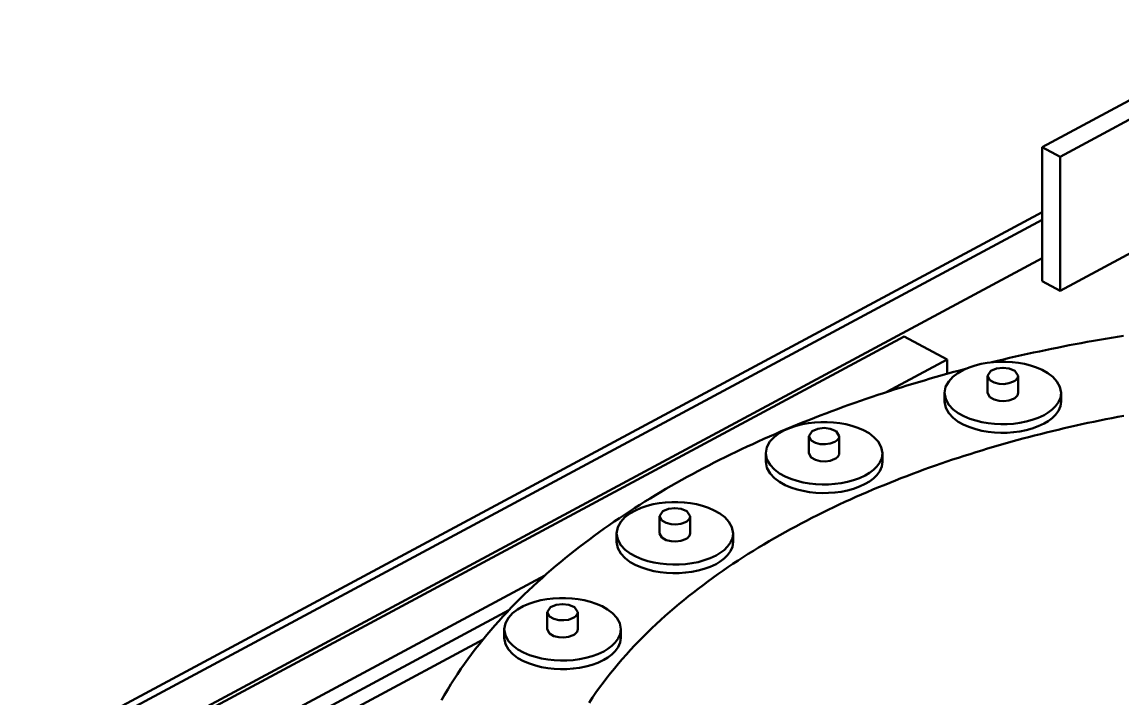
# Model space of a CAD drawing. Header units: millimetres. Extents: x 0 to 841, y 0 to 594.
# Drawn here: x 243.38 to 280.31, y 328.99 to 351.7 of the extents above; entities that cross this region are included whole.
import ezdxf

# ---------------------------------------------------------------- set-up
doc = ezdxf.new("R2010")
doc.units = ezdxf.units.MM
doc.layers.add('VIS', color=7, linetype='CONTINUOUS', lineweight=50)

msp = doc.modelspace()

# ---------------------------------------------------------------- linework, layer by layer
at = {"layer": 'VIS'}
for points in [[(285.411, 351.699), (277.598, 347.504)], [(286.012, 351.376), (278.199, 347.181)], [(277.598, 343.001), (277.598, 347.504)], [(277.598, 347.504), (278.199, 347.181)], [(278.199, 342.678), (278.199, 347.181)], [(243.38, 326.953), (277.598, 345.324)], [(243.38, 326.695), (277.598, 345.066)], [(281.805, 344.614), (278.199, 342.678)], [(243.38, 325.404), (277.598, 343.775)], [(277.598, 343.001), (278.199, 342.678)], [(248.369, 327.939), (272.97, 341.147)], [(272.97, 341.147), (274.412, 340.372)], [(280.328, 341.172), (280.125, 341.139), (279.923, 341.106), (279.721, 341.072), (279.519, 341.037), (279.317, 341.002), (279.115, 340.965), (278.914, 340.928), (278.712, 340.891), (278.511, 340.852), (278.31, 340.813), (278.109, 340.773), (277.908, 340.732), (277.707, 340.691), (277.506, 340.649), (277.306, 340.606), (277.106, 340.562), (276.906, 340.518), (276.706, 340.473), (276.506, 340.427), (276.306, 340.38), (276.107, 340.332), (275.908, 340.284)], [(272.39, 339.287), (274.412, 340.372)], [(278.236, 339.254), (278.198, 339.459), (278.097, 339.642), (277.954, 339.796), (277.787, 339.923), (277.605, 340.026), (277.412, 340.11), (277.213, 340.176), (277.01, 340.228), (276.803, 340.265), (276.595, 340.29), (276.386, 340.302), (276.176, 340.302), (275.966, 340.29), (275.758, 340.265), (275.551, 340.228), (275.348, 340.176), (275.149, 340.11), (274.956, 340.026), (274.774, 339.923), (274.607, 339.796), (274.464, 339.642), (274.363, 339.459), (274.326, 339.254)], [(274.412, 340.372), (274.412, 339.894)], [(275.034, 340.062), (274.836, 340.01), (274.638, 339.957), (274.44, 339.902), (274.243, 339.847), (274.046, 339.791), (273.849, 339.735), (273.652, 339.677), (273.455, 339.619), (273.259, 339.56), (273.063, 339.5), (272.867, 339.439), (272.672, 339.377), (272.477, 339.315), (272.282, 339.251), (272.087, 339.187), (271.893, 339.122), (271.699, 339.056), (271.505, 338.989), (271.311, 338.921), (271.118, 338.852), (270.925, 338.783), (270.733, 338.712), (270.541, 338.641), (270.349, 338.568), (270.158, 338.495), (269.967, 338.421), (269.776, 338.345), (269.586, 338.269), (269.396, 338.192), (269.206, 338.114), (269.017, 338.035), (268.828, 337.955), (268.64, 337.874), (268.452, 337.792), (268.265, 337.709), (268.078, 337.625), (267.891, 337.54), (267.705, 337.454), (267.519, 337.366), (267.334, 337.278), (267.15, 337.189), (266.966, 337.099), (266.782, 337.007), (266.599, 336.915), (266.417, 336.821), (266.235, 336.726), (266.054, 336.631), (265.873, 336.534), (265.693, 336.436), (265.514, 336.336), (265.335, 336.236), (265.157, 336.134), (264.98, 336.032), (264.803, 335.928), (264.627, 335.823), (264.452, 335.716), (264.277, 335.609), (264.103, 335.5), (263.93, 335.39), (263.758, 335.279), (263.587, 335.166), (263.417, 335.052), (263.247, 334.937), (263.078, 334.821), (262.91, 334.703), (262.744, 334.584), (262.578, 334.463), (262.413, 334.341), (262.249, 334.218), (262.086, 334.094), (261.924, 333.968), (261.764, 333.84), (261.604, 333.711), (261.446, 333.581), (261.289, 333.449), (261.133, 333.316), (260.979, 333.182), (260.825, 333.045), (260.673, 332.908), (260.523, 332.769), (260.374, 332.628), (260.226, 332.486), (260.08, 332.342), (259.935, 332.197), (259.792, 332.05), (259.651, 331.901), (259.512, 331.751), (259.374, 331.599), (259.238, 331.446), (259.103, 331.291), (258.971, 331.134), (258.841, 330.976), (258.712, 330.816), (258.586, 330.655), (258.462, 330.492), (258.34, 330.327), (258.221, 330.16), (258.103, 329.992), (257.988, 329.822), (257.876, 329.651), (257.766, 329.478), (257.659, 329.303), (257.554, 329.127), (257.452, 328.949)], [(276.791, 339.827), (276.681, 339.997), (276.489, 340.077), (276.281, 340.101), (276.073, 340.077), (275.88, 339.997), (275.771, 339.827)], [(275.771, 339.827), (275.846, 339.684), (275.991, 339.602), (276.153, 339.562), (276.319, 339.554), (276.485, 339.577), (276.641, 339.634)], [(275.771, 339.827), (275.771, 339.254)], [(276.641, 339.634), (276.678, 339.656), (276.712, 339.682), (276.743, 339.711), (276.768, 339.746), (276.785, 339.785), (276.791, 339.827)], [(276.791, 339.827), (276.791, 339.254)], [(274.326, 339.254), (274.365, 339.045), (274.469, 338.859), (274.615, 338.704), (274.786, 338.577), (274.973, 338.474), (275.169, 338.39), (275.372, 338.324), (275.58, 338.274), (275.79, 338.238), (276.002, 338.215), (276.216, 338.205), (276.429, 338.207), (276.642, 338.222), (276.854, 338.25), (277.063, 338.292), (277.269, 338.348), (277.47, 338.421), (277.663, 338.512)], [(274.326, 339.254), (274.326, 338.967)], [(275.771, 339.254), (275.846, 339.11), (275.991, 339.029), (276.153, 338.989), (276.319, 338.981), (276.485, 339.003), (276.641, 339.06)], [(276.641, 339.06), (276.678, 339.082), (276.712, 339.108), (276.743, 339.138), (276.768, 339.172), (276.785, 339.212), (276.791, 339.254)], [(277.663, 338.512), (277.804, 338.596), (277.935, 338.694), (278.051, 338.809), (278.147, 338.942), (278.212, 339.092), (278.236, 339.254)], [(278.236, 339.254), (278.236, 338.967)], [(274.326, 338.967), (274.365, 338.758), (274.469, 338.573), (274.615, 338.417), (274.786, 338.29), (274.973, 338.187), (275.169, 338.103), (275.372, 338.037), (275.58, 337.987), (275.79, 337.951), (276.002, 337.928), (276.216, 337.918), (276.429, 337.92), (276.642, 337.935), (276.854, 337.963), (277.063, 338.005), (277.269, 338.061), (277.47, 338.134), (277.663, 338.225)], [(277.663, 338.225), (277.804, 338.309), (277.935, 338.407), (278.051, 338.522), (278.147, 338.655), (278.212, 338.805), (278.236, 338.967)], [(280.339, 338.489), (280.138, 338.45), (279.937, 338.411), (279.736, 338.371), (279.536, 338.331), (279.336, 338.289), (279.135, 338.246), (278.936, 338.203), (278.736, 338.159), (278.536, 338.114), (278.337, 338.068), (278.138, 338.021), (277.939, 337.973), (277.741, 337.924), (277.542, 337.874), (277.344, 337.824), (277.146, 337.772), (276.948, 337.72), (276.751, 337.666), (276.554, 337.612), (276.357, 337.557), (276.16, 337.5), (275.964, 337.443), (275.768, 337.385), (275.572, 337.326), (275.376, 337.266), (275.181, 337.205), (274.986, 337.143), (274.792, 337.08), (274.597, 337.016), (274.403, 336.951), (274.21, 336.885), (274.017, 336.817), (273.824, 336.749), (273.631, 336.68), (273.439, 336.61), (273.248, 336.538), (273.056, 336.466), (272.865, 336.393), (272.675, 336.318), (272.485, 336.242), (272.295, 336.165), (272.106, 336.088), (271.918, 336.009), (271.729, 335.928), (271.542, 335.847), (271.355, 335.765), (271.168, 335.681), (270.982, 335.596), (270.796, 335.51), (270.611, 335.423), (270.427, 335.334), (270.243, 335.245), (270.06, 335.154), (269.877, 335.062), (269.695, 334.968), (269.514, 334.873), (269.333, 334.777), (269.154, 334.68), (268.974, 334.581), (268.796, 334.481), (268.618, 334.38), (268.441, 334.277), (268.265, 334.173), (268.09, 334.068), (267.916, 333.961), (267.742, 333.852), (267.57, 333.743), (267.398, 333.631), (267.227, 333.519), (267.058, 333.404), (266.889, 333.289), (266.721, 333.172), (266.555, 333.053), (266.39, 332.932), (266.225, 332.81), (266.062, 332.687), (265.901, 332.562), (265.74, 332.435), (265.581, 332.307), (265.423, 332.177), (265.266, 332.045), (265.111, 331.911), (264.958, 331.776), (264.806, 331.639), (264.656, 331.501), (264.507, 331.36), (264.36, 331.218), (264.215, 331.074), (264.071, 330.928), (263.93, 330.781), (263.79, 330.631), (263.653, 330.48), (263.517, 330.326), (263.384, 330.171), (263.253, 330.014), (263.124, 329.855), (262.998, 329.695), (262.874, 329.532), (262.752, 329.367), (262.634, 329.201), (262.518, 329.032), (262.404, 328.862)], [(280.339, 338.489), (280.138, 338.45), (279.937, 338.411), (279.736, 338.371), (279.536, 338.331), (279.336, 338.289), (279.135, 338.246), (278.936, 338.203), (278.736, 338.159), (278.536, 338.114), (278.337, 338.068), (278.138, 338.021), (277.939, 337.973), (277.741, 337.924), (277.542, 337.874), (277.344, 337.824), (277.146, 337.772), (276.948, 337.72), (276.751, 337.666), (276.554, 337.612), (276.357, 337.557), (276.16, 337.5), (275.964, 337.443), (275.768, 337.385), (275.572, 337.326), (275.376, 337.266), (275.181, 337.205), (274.986, 337.143), (274.792, 337.08), (274.597, 337.016), (274.403, 336.951), (274.21, 336.885), (274.017, 336.817), (273.824, 336.749), (273.631, 336.68), (273.439, 336.61), (273.248, 336.538), (273.056, 336.466), (272.865, 336.393), (272.675, 336.318), (272.485, 336.242), (272.295, 336.165), (272.106, 336.088), (271.918, 336.009), (271.729, 335.928), (271.542, 335.847), (271.355, 335.765), (271.168, 335.681), (270.982, 335.596), (270.796, 335.51), (270.611, 335.423), (270.427, 335.334), (270.243, 335.245), (270.06, 335.154), (269.877, 335.062), (269.695, 334.968), (269.514, 334.873), (269.333, 334.777), (269.154, 334.68), (268.974, 334.581), (268.796, 334.481), (268.618, 334.38), (268.441, 334.277), (268.265, 334.173), (268.09, 334.068), (267.916, 333.961), (267.742, 333.852), (267.57, 333.743), (267.398, 333.631), (267.227, 333.519), (267.058, 333.404), (266.889, 333.289), (266.721, 333.172), (266.555, 333.053), (266.39, 332.932), (266.225, 332.81), (266.062, 332.687), (265.901, 332.562), (265.74, 332.435), (265.581, 332.307), (265.423, 332.177), (265.266, 332.045), (265.111, 331.911), (264.958, 331.776), (264.806, 331.639), (264.656, 331.501), (264.507, 331.36), (264.36, 331.218), (264.215, 331.074), (264.071, 330.928), (263.93, 330.781), (263.79, 330.631), (263.653, 330.48), (263.517, 330.326), (263.384, 330.171), (263.253, 330.014), (263.124, 329.855), (262.998, 329.695), (262.874, 329.532), (262.752, 329.367), (262.634, 329.201), (262.518, 329.032), (262.404, 328.862)], [(272.24, 337.231), (272.202, 337.437), (272.101, 337.62), (271.959, 337.774), (271.792, 337.9), (271.609, 338.003), (271.417, 338.087), (271.218, 338.154), (271.015, 338.205), (270.808, 338.243), (270.6, 338.267), (270.39, 338.279), (270.18, 338.279), (269.971, 338.267), (269.762, 338.243), (269.556, 338.205), (269.352, 338.154), (269.154, 338.087), (268.961, 338.003), (268.779, 337.9), (268.611, 337.774), (268.469, 337.62), (268.368, 337.437), (268.33, 337.231)], [(270.795, 337.805), (270.686, 337.974), (270.493, 338.055), (270.285, 338.079), (270.077, 338.055), (269.885, 337.974), (269.775, 337.805)], [(269.775, 337.805), (269.851, 337.662), (269.995, 337.58), (270.157, 337.54), (270.324, 337.532), (270.489, 337.554), (270.646, 337.611)], [(269.775, 337.805), (269.775, 337.231)], [(270.646, 337.611), (270.683, 337.633), (270.717, 337.659), (270.747, 337.689), (270.772, 337.724), (270.789, 337.763), (270.795, 337.805)], [(270.795, 337.805), (270.795, 337.231)], [(268.33, 337.231), (268.369, 337.023), (268.473, 336.837), (268.62, 336.682), (268.791, 336.555), (268.977, 336.451), (269.174, 336.368), (269.377, 336.302), (269.584, 336.251), (269.795, 336.215), (270.007, 336.192), (270.22, 336.182), (270.434, 336.185), (270.647, 336.2), (270.858, 336.228), (271.068, 336.269), (271.274, 336.326), (271.475, 336.398), (271.668, 336.489)], [(268.33, 337.231), (268.33, 336.944)], [(269.775, 337.231), (269.851, 337.088), (269.995, 337.006), (270.157, 336.966), (270.324, 336.958), (270.489, 336.98), (270.646, 337.038)], [(270.646, 337.038), (270.683, 337.06), (270.717, 337.085), (270.747, 337.115), (270.772, 337.15), (270.789, 337.189), (270.795, 337.231)], [(271.668, 336.489), (271.808, 336.573), (271.939, 336.672), (272.056, 336.787), (272.152, 336.919), (272.217, 337.069), (272.24, 337.231)], [(272.24, 337.231), (272.24, 336.944)], [(268.33, 336.944), (268.369, 336.736), (268.473, 336.55), (268.62, 336.395), (268.791, 336.268), (268.977, 336.164), (269.174, 336.081), (269.377, 336.015), (269.584, 335.965), (269.795, 335.928), (270.007, 335.905), (270.22, 335.895), (270.434, 335.898), (270.647, 335.913), (270.858, 335.941), (271.068, 335.983), (271.274, 336.039), (271.475, 336.111), (271.668, 336.202)], [(271.668, 336.202), (271.808, 336.286), (271.939, 336.385), (272.056, 336.5), (272.152, 336.633), (272.217, 336.783), (272.24, 336.944)], [(267.233, 334.543), (267.196, 334.748), (267.095, 334.932), (266.952, 335.085), (266.785, 335.212), (266.603, 335.315), (266.41, 335.399), (266.211, 335.466), (266.008, 335.517), (265.801, 335.555), (265.593, 335.579), (265.383, 335.591), (265.174, 335.591), (264.964, 335.579), (264.756, 335.555), (264.549, 335.517), (264.346, 335.466), (264.147, 335.399), (263.954, 335.315), (263.772, 335.212), (263.605, 335.085), (263.462, 334.932), (263.361, 334.748), (263.323, 334.543)], [(265.788, 335.117), (265.679, 335.286), (265.487, 335.367), (265.278, 335.391), (265.07, 335.367), (264.878, 335.286), (264.768, 335.117)], [(264.768, 335.117), (264.844, 334.973), (264.989, 334.892), (265.151, 334.852), (265.317, 334.844), (265.483, 334.866), (265.639, 334.923)], [(264.768, 335.117), (264.768, 334.543)], [(265.639, 334.923), (265.676, 334.945), (265.71, 334.971), (265.74, 335.001), (265.765, 335.035), (265.782, 335.075), (265.788, 335.117)], [(265.788, 335.117), (265.788, 334.543)], [(263.323, 334.543), (263.363, 334.334), (263.467, 334.149), (263.613, 333.994), (263.784, 333.866), (263.971, 333.763), (264.167, 333.68), (264.37, 333.614), (264.578, 333.563), (264.788, 333.527), (265, 333.504), (265.214, 333.494), (265.427, 333.497), (265.64, 333.512), (265.852, 333.54), (266.061, 333.581), (266.267, 333.638), (266.468, 333.71), (266.661, 333.801)], [(263.323, 334.543), (263.323, 334.256)], [(263.323, 334.256), (263.363, 334.048), (263.467, 333.862), (263.613, 333.707), (263.784, 333.58), (263.971, 333.476), (264.167, 333.393), (264.37, 333.327), (264.578, 333.276), (264.788, 333.24), (265, 333.217), (265.214, 333.207), (265.427, 333.21), (265.64, 333.225), (265.852, 333.253), (266.061, 333.294), (266.267, 333.351), (266.468, 333.423), (266.661, 333.514)], [(264.768, 334.543), (264.844, 334.4), (264.989, 334.318), (265.151, 334.278), (265.317, 334.27), (265.483, 334.292), (265.639, 334.35)], [(265.639, 334.35), (265.676, 334.371), (265.71, 334.397), (265.74, 334.427), (265.765, 334.462), (265.782, 334.501), (265.788, 334.543)], [(266.661, 333.801), (266.802, 333.885), (266.933, 333.984), (267.049, 334.098), (267.145, 334.231), (267.21, 334.381), (267.233, 334.543)], [(266.661, 333.514), (266.802, 333.598), (266.933, 333.697), (267.049, 333.812), (267.145, 333.944), (267.21, 334.095), (267.233, 334.256)], [(267.233, 334.543), (267.233, 334.256)], [(249.811, 327.164), (260.916, 333.126)], [(263.466, 331.324), (263.429, 331.53), (263.328, 331.713), (263.185, 331.867), (263.018, 331.993), (262.836, 332.096), (262.643, 332.18), (262.444, 332.247), (262.241, 332.298), (262.034, 332.336), (261.826, 332.36), (261.616, 332.372), (261.406, 332.372), (261.197, 332.36), (260.989, 332.336), (260.782, 332.298), (260.579, 332.247), (260.38, 332.18), (260.187, 332.096), (260.005, 331.993), (259.837, 331.867), (259.695, 331.713), (259.594, 331.53), (259.556, 331.324)], [(262.021, 331.898), (261.912, 332.067), (261.719, 332.148), (261.511, 332.172), (261.303, 332.148), (261.111, 332.067), (261.001, 331.898)], [(249.811, 326.648), (259.709, 331.962)], [(261.001, 331.898), (261.077, 331.755), (261.221, 331.673), (261.383, 331.633), (261.55, 331.625), (261.716, 331.647), (261.872, 331.704)], [(261.001, 331.898), (261.001, 331.324)], [(261.872, 331.704), (261.909, 331.726), (261.943, 331.752), (261.973, 331.782), (261.998, 331.817), (262.015, 331.856), (262.021, 331.898)], [(262.021, 331.898), (262.021, 331.324)], [(259.556, 331.324), (259.595, 331.116), (259.7, 330.93), (259.846, 330.775), (260.017, 330.648), (260.204, 330.544), (260.4, 330.461), (260.603, 330.395), (260.811, 330.344), (261.021, 330.308), (261.233, 330.285), (261.446, 330.275), (261.66, 330.278), (261.873, 330.293), (262.085, 330.321), (262.294, 330.362), (262.5, 330.419), (262.701, 330.491), (262.894, 330.582)], [(259.556, 331.324), (259.556, 331.037)], [(261.001, 331.324), (261.077, 331.181), (261.221, 331.099), (261.383, 331.059), (261.55, 331.051), (261.716, 331.073), (261.872, 331.131)], [(261.872, 331.131), (261.909, 331.153), (261.943, 331.178), (261.973, 331.208), (261.998, 331.243), (262.015, 331.282), (262.021, 331.324)], [(262.894, 330.582), (263.034, 330.666), (263.165, 330.765), (263.282, 330.88), (263.378, 331.012), (263.443, 331.163), (263.466, 331.324)], [(263.466, 331.324), (263.466, 331.037)], [(250.773, 326.648), (258.846, 330.982)], [(259.556, 331.037), (259.595, 330.829), (259.7, 330.643), (259.846, 330.488), (260.017, 330.361), (260.204, 330.257), (260.4, 330.174), (260.603, 330.108), (260.811, 330.058), (261.021, 330.021), (261.233, 329.998), (261.446, 329.988), (261.66, 329.991), (261.873, 330.006), (262.085, 330.034), (262.294, 330.076), (262.5, 330.132), (262.701, 330.204), (262.894, 330.295)], [(262.894, 330.295), (263.034, 330.379), (263.165, 330.478), (263.282, 330.593), (263.378, 330.726), (263.443, 330.876), (263.466, 331.037)]]:
    msp.add_lwpolyline(points, dxfattribs=at)

doc.saveas('drawing.dxf')
